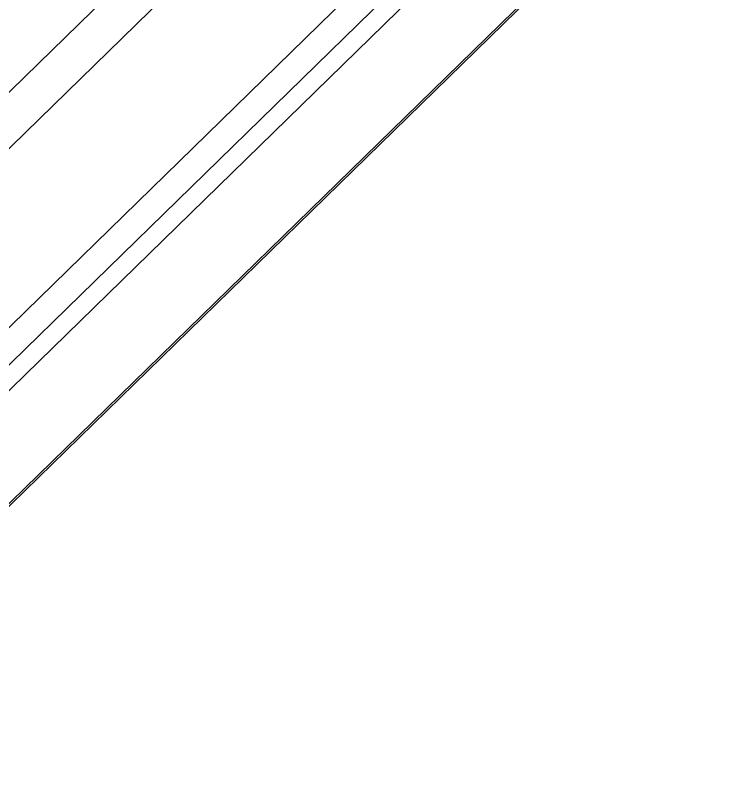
# Model space of a CAD drawing. Header units: millimetres. Extents: x 0 to 3353, y 0 to 2591.
# Drawn here: x 1626 to 1742.8, y 1751.2 to 1879.7 of the extents above; entities that cross this region are included whole.
import ezdxf

# ---------------------------------------------------------------- set-up
doc = ezdxf.new("R2010")
doc.units = ezdxf.units.MM
doc.header["$LTSCALE"] = 12

msp = doc.modelspace()

# ---------------------------------------------------------------- linework, layer by layer
at = {"color": 8, "linetype": 'Continuous', "lineweight": 25}
for p, q in [((1350.37, 1598.92), (1711.59, 1951.48)), ((1354.6, 1593.68), (1710.81, 1941.36)), ((1378.46, 1587.19), (1723.83, 1924.29)), ((1381.26, 1583.71), (1728.22, 1922.35))]:
    msp.add_line(p, q, dxfattribs=at)
at = {"color": 7, "linetype": 'Continuous', "lineweight": 25}
for p, q in [((1381.26, 1583.71), (1728.22, 1922.35)), ((1387.12, 1585.15), (1731.46, 1921.23)), ((1742.83, 1913.52), (1414.27, 1592.84)), ((1742.83, 1913.09), (1414.27, 1592.41))]:
    msp.add_line(p, q, dxfattribs=at)

doc.saveas('drawing.dxf')
